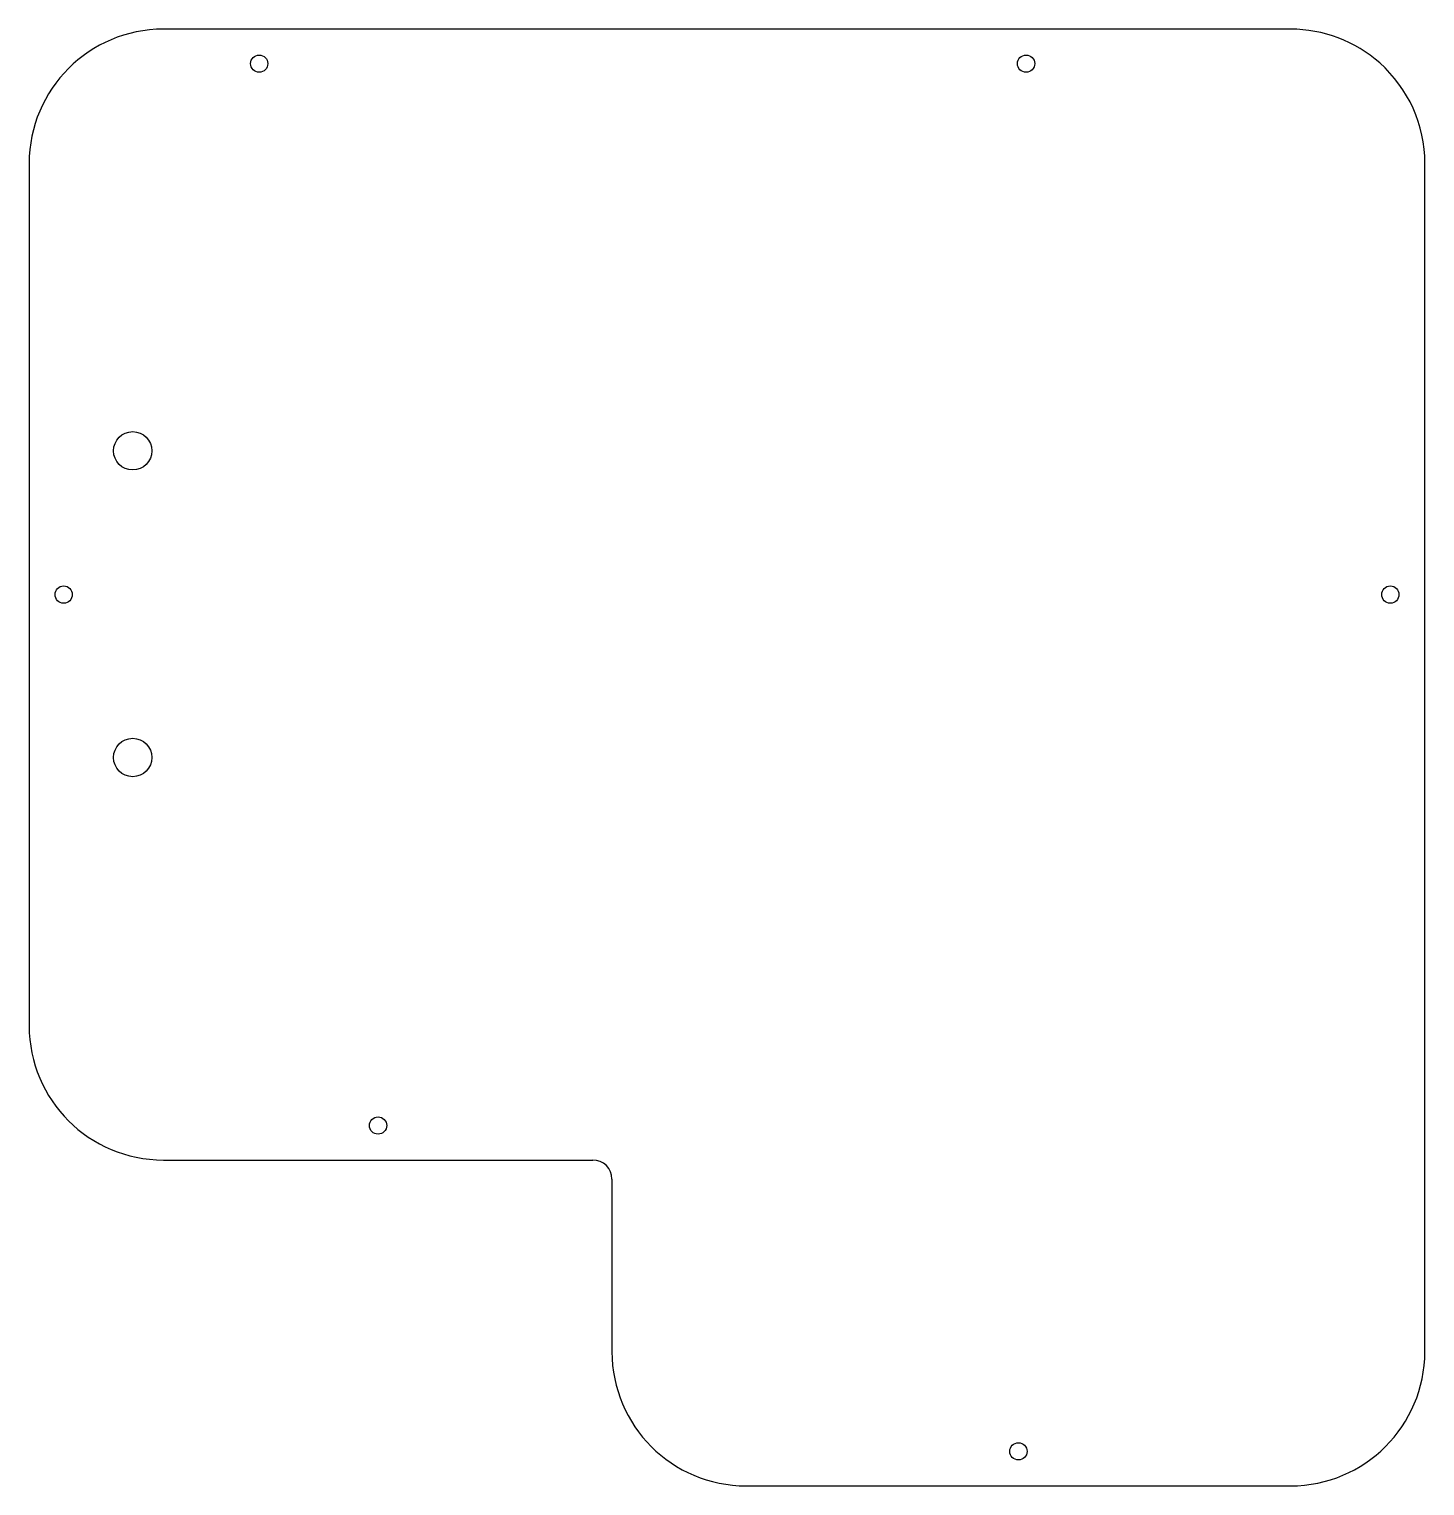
# Model space of a CAD drawing. Header units: millimetres. Extents: x 15 to 379, y -385 to -5.
import ezdxf

# ---------------------------------------------------------------- set-up
doc = ezdxf.new("R2010")
doc.units = ezdxf.units.MM

msp = doc.modelspace()

# ---------------------------------------------------------------- linework, layer by layer
at = {"color": 7, "linetype": 'Continuous'}
for p, q in [((344, -5), (50, -5)), ((15, -40), (15, -95)), ((379, -350), (379, -40)), ((15, -95), (15, -215)), ((15, -215), (15, -265)), ((50, -300), (162, -300)), ((167, -305), (167, -350)), ((202, -385), (344, -385))]:
    msp.add_line(p, q, dxfattribs=at)
for centre, radius in [((75, -14), 2.25), ((275, -14), 2.25), ((42, -115), 5), ((35, -119.49), 0), ((24, -152.5), 2.25), ((370, -152.5), 2.25), ((42, -195), 5), ((35, -190.51), 0), ((106, -291), 2.25), ((273, -376), 2.25)]:
    msp.add_circle(centre, radius, dxfattribs=at)
for centre, radius, start, end in [((50, -40), 35, 90, 180), ((344, -40), 35, 48.3861, 90), ((344, -40), 35, 0, 48.3861), ((50, -265), 35, 180, 270), ((162, -305), 5, 0, 90), ((202, -350), 35, 180, 270), ((344, -350), 35, 270, 0)]:
    msp.add_arc(centre, radius, start, end, dxfattribs=at)

doc.saveas('drawing.dxf')
